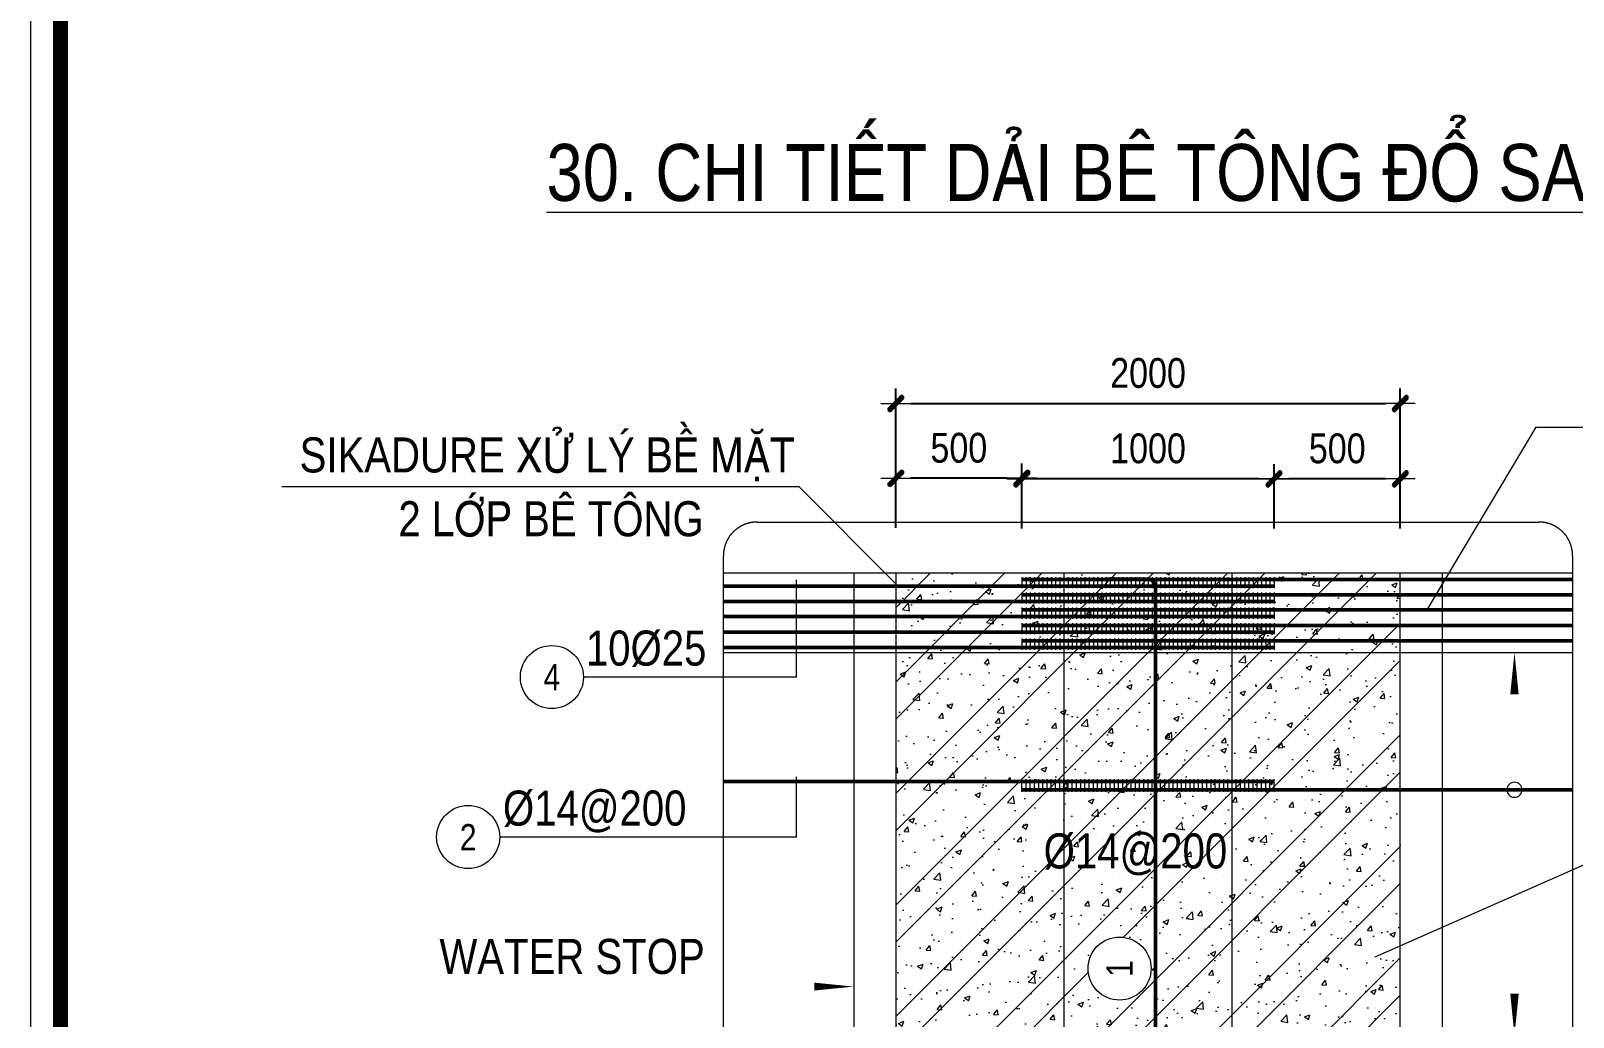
# Model space of a CAD drawing. Header units: millimetres. Extents: x -88960 to 836140, y 175458 to 320791.
# Drawn here: x 164840 to 175217, y 200615 to 207248 of the extents above; entities that cross this region are included whole.
import ezdxf
from ezdxf.enums import TextEntityAlignment as Align

# ---------------------------------------------------------------- set-up
doc = ezdxf.new("R2010")
doc.units = ezdxf.units.MM
doc.header["$LTSCALE"] = 1000
doc.linetypes.add('HIDDEN', pattern=[0.375, 0.25, -0.125])
doc.layers.get('0').update_dxf_attribs({"linetype": 'CONTINUOUS'})
doc.layers.get('DEFPOINTS').update_dxf_attribs({"linetype": 'CONTINUOUS'})
for name, color, linetype, lineweight in [('Ap0314_Kh', 253, 'CONTINUOUS', 15), ('CHUNHO', 1, 'CONTINUOUS', 13), ('CHUTO', 51, 'CONTINUOUS', 15), ('CTHEP', 4, 'CONTINUOUS', 50), ('DBAO', 2, 'CONTINUOUS', 13), ('DGIONG', 4, 'CONTINUOUS', 13), ('DMo', 9, 'HIDDEN', 9), ('DPhu', 1, 'CONTINUOUS', 9), ('HATCH', 253, 'CONTINUOUS', 5), ('KTH', 154, 'CONTINUOUS', 15), ('STICK', 1, 'CONTINUOUS', 9), ('TEXT', 1, 'CONTINUOUS', 15)]:
    doc.layers.add(name, color=color, linetype=linetype, lineweight=lineweight)
doc.styles.add('Star-HelCon', font='VHELVCN_0.TTF')
doc.styles.add('TTP-HelCon', font='VHELVCN_0.TTF')
doc.dimstyles.new('Star-100', dxfattribs={"dimscale": 100, "dimtxt": 2, "dimasz": 1, "dimexe": 1, "dimexo": 0.0625, "dimgap": 0.09, "dimtad": 0, "dimtoh": 1, "dimdec": 4, "dimrnd": 1, "dimdsep": 46, "dimtxsty": 'Star-HelCon', "dimblk": 'Stick', "dimcen": 0.09, "dimdle": 1.5, "dimclrd": 256, "dimclre": 256, "dimclrt": 7, "dimadec": 0, "dimazin": 0, "dimtfac": 1, "dimtdec": 4, "dimtix": 1, "dimtmove": 0, "dimatfit": 3, "dimfxl": 0.18, "dimtvp": 1, "dimtolj": 1, "dimtzin": 0, "dimarcsym": 2})

# ---------------------------------------------------------------- blocks, each defined once
blk = doc.blocks.new('Stick')
at = {"layer": 'STICK'}
h = blk.add_hatch(color=256, dxfattribs=at)
edge = h.paths.add_edge_path()
edge.add_line((0.3, 0.5), (-0.5, -0.3))
edge.add_arc((-0.4, -0.4), 0.141, 135, 315)
edge.add_line((-0.3, -0.5), (0.5, 0.3))
edge.add_arc((0.4, 0.4), 0.141, 315, 495)
blk.add_line((1, 0), (-1, 0), dxfattribs=at)
blk.add_lwpolyline([(0.3, 0.5), (-0.5, -0.3, 1), (-0.3, -0.5), (0.5, 0.3, 1), (0.3, 0.5, 1)], format="xyb", dxfattribs=at)
blk = doc.blocks.new('*D955')
at = {"layer": 'DEFPOINTS', "color": 0, "transparency": 16777216}
for p in [(171508, 204235), (171508, 203896), (173205, 203896)]:
    blk.add_point(p, dxfattribs=at)
at = {"layer": 'KTH', "lineweight": -2, "transparency": 16777216}
for p, q in [((171508, 203902), (171508, 204335)), ((173205, 203902), (173205, 204335)), ((173105, 204235), (171608, 204235))]:
    blk.add_line(p, q, dxfattribs=at)
at = {"layer": 'KTH', "lineweight": -2, "transparency": 16777216, "xscale": 100, "yscale": 100, "zscale": 100, "rotation": 180}
blk.add_blockref('Stick', (171508, 204235), dxfattribs=at)
at = {"layer": 'KTH', "lineweight": -2, "transparency": 16777216, "xscale": 100, "yscale": 100, "zscale": 100}
blk.add_blockref('Stick', (173205, 204235), dxfattribs=at)
at = {"layer": 'KTH', "color": 7, "transparency": 16777216, "insert": (172357, 204439), "char_height": 200, "attachment_point": 5, "style": 'Star-HelCon'}
blk.add_mtext('\\A1;1000', dxfattribs=at)
blk = doc.blocks.new('*D956')
at = {"layer": 'DEFPOINTS', "color": 0, "transparency": 16777216}
for p in [(170660, 204239), (170660, 203899), (171508, 203899)]:
    blk.add_point(p, dxfattribs=at)
at = {"layer": 'KTH', "lineweight": -2, "transparency": 16777216}
for p, q in [((170660, 203906), (170660, 204339)), ((171508, 203906), (171508, 204339)), ((171408, 204239), (170760, 204239))]:
    blk.add_line(p, q, dxfattribs=at)
at = {"layer": 'KTH', "lineweight": -2, "transparency": 16777216, "xscale": 100, "yscale": 100, "zscale": 100, "rotation": 180}
blk.add_blockref('Stick', (170660, 204239), dxfattribs=at)
at = {"layer": 'KTH', "lineweight": -2, "transparency": 16777216, "xscale": 100, "yscale": 100, "zscale": 100}
blk.add_blockref('Stick', (171508, 204239), dxfattribs=at)
at = {"layer": 'KTH', "color": 7, "transparency": 16777216, "insert": (171084, 204443), "char_height": 200, "attachment_point": 5, "style": 'Star-HelCon'}
blk.add_mtext('\\A1;500', dxfattribs=at)
blk = doc.blocks.new('*D957')
at = {"layer": 'DEFPOINTS', "color": 0, "transparency": 16777216}
for p in [(173205, 204235), (173205, 203896), (174054, 203896)]:
    blk.add_point(p, dxfattribs=at)
at = {"layer": 'KTH', "lineweight": -2, "transparency": 16777216}
for p, q in [((173205, 203902), (173205, 204335)), ((174054, 203902), (174054, 204335)), ((173954, 204235), (173305, 204235))]:
    blk.add_line(p, q, dxfattribs=at)
at = {"layer": 'KTH', "lineweight": -2, "transparency": 16777216, "xscale": 100, "yscale": 100, "zscale": 100, "rotation": 180}
blk.add_blockref('Stick', (173205, 204235), dxfattribs=at)
at = {"layer": 'KTH', "lineweight": -2, "transparency": 16777216, "xscale": 100, "yscale": 100, "zscale": 100}
blk.add_blockref('Stick', (174054, 204235), dxfattribs=at)
at = {"layer": 'KTH', "color": 7, "transparency": 16777216, "insert": (173630, 204439), "char_height": 200, "attachment_point": 5, "style": 'Star-HelCon'}
blk.add_mtext('\\A1;500', dxfattribs=at)
blk = doc.blocks.new('*D962')
at = {"layer": 'DEFPOINTS', "color": 0, "transparency": 16777216}
for p in [(174054, 204742), (170660, 203945), (174054, 203945)]:
    blk.add_point(p, dxfattribs=at)
at = {"layer": 'KTH', "lineweight": -2, "transparency": 16777216}
for p, q in [((170660, 203951), (170660, 204842)), ((174054, 203951), (174054, 204842)), ((170760, 204742), (173954, 204742))]:
    blk.add_line(p, q, dxfattribs=at)
at = {"layer": 'KTH', "lineweight": -2, "transparency": 16777216, "xscale": 100, "yscale": 100, "zscale": 100, "rotation": 180}
blk.add_blockref('Stick', (170660, 204742), dxfattribs=at)
at = {"layer": 'KTH', "lineweight": -2, "transparency": 16777216, "xscale": 100, "yscale": 100, "zscale": 100}
blk.add_blockref('Stick', (174054, 204742), dxfattribs=at)
at = {"layer": 'KTH', "color": 7, "transparency": 16777216, "insert": (172357, 204946), "char_height": 200, "attachment_point": 5, "style": 'Star-HelCon'}
blk.add_mtext('\\A1;2000', dxfattribs=at)
blk = doc.blocks.new('CHG_XX_Khung ten')
blk.add_lwpolyline([(15, 579), (826, 579), (826, 15), (15, 15)], close=True)
at = {"color": 4, "linetype": 'Continuous', "const_width": 1}
blk.add_lwpolyline([(17, 577), (824, 577), (824, 17), (17, 17)], close=True, dxfattribs=at)

msp = doc.modelspace()

# ---------------------------------------------------------------- hatches: boundary and pattern name
at = {"layer": 'HATCH'}
h = msp.add_hatch(dxfattribs=at)
h.set_pattern_fill('AR-CONC', color=256, scale=53.037, style=0)
h.set_pattern_definition([(50, (-85627.37, 161097.65), (380.4133, -33.28185), [39.77775, -437.55525]), (355, (-85627.37, 161097.65), (-73.58954, 398.94014), [31.8222, -350.0442]), (100.4514, (-85595.67, 161094.88), (306.824, 365.65805), [33.8059, -371.86474]), (46.1842, (-85627.37, 161203.72), (566.0326, -87.7863), [59.6666, -656.3329]), (96.6356, (-85580.2, 161196.4), (495.7171, 516.6429), [50.7088, -557.797]), (351.1842, (-85627.4, 161203.7), (495.7167, 516.6433), [47.7333, -525.0663]), (21, (-85574.34, 161177.2), (316.5816, -213.53698), [39.77775, -437.55525]), (326, (-85574.34, 161177.2), (129.04715, 384.59783), [31.8222, -350.0442]), (71.4514, (-85547.95, 161159.4), (445.6289, 171.0605), [33.8059, -371.86474]), (37.5, (-85627.37, 161097.65), (6.44922, 176.55691), [0, -345.80124, 0, -355.3479, 0, -351.37012]), (7.5, (-85627.37, 161097.65), (139.52419, 209.18414), [0, -202.60134, 0, -337.84569, 0, -133.91843]), (327.5, (-85745.65, 161097.65), (283.123405, -11.96243), [0, -132.5925, 0, -413.6886, 0, -548.93295]), (317.5, (-85798.68, 161097.65), (309.30445, 53.09268), [0, -172.37025, 0, -274.73166, 0, -389.82195])])
edge = h.paths.add_edge_path(flags=16)
edge.add_arc((172165.5117, 200941.19935), 212.148, 0, 360)
h.paths.add_polyline_path([(174053.96521, 203603.30083), (170659.59721, 203603.30083), (170659.59721, 196163.10115), (174053.96521, 196163.10115)])
h = msp.add_hatch(dxfattribs=at)
h.set_pattern_fill('ANSI32', color=256, scale=1414.32, style=0)
h.set_pattern_definition([(45, (-85627.37, 161097.65), (-375.0282, 375.0282), []), (45, (-85377.35, 161097.65), (-375.0282, 375.0282), [])])
edge = h.paths.add_edge_path(flags=16)
edge.add_arc((172165.5117, 200941.19935), 212.148, 0, 360)
h.paths.add_polyline_path([(174053.96521, 203603.30083), (170659.59721, 203603.30083), (170659.59721, 196163.10115), (174053.96521, 196163.10115)])

# ---------------------------------------------------------------- linework, layer by layer
at = {"layer": 'CTHEP'}
for p, q in [((173205.67971, 203513.90023), (169500.44417, 203513.90023)), ((175213.73124, 203559.15847), (171508.49571, 203559.15847)), ((173205.67971, 203410.1635), (169500.44417, 203410.1635)), ((175213.73124, 203455.42174), (171508.49571, 203455.42174)), ((173205.67971, 203308.33246), (169500.44417, 203308.33246)), ((175213.73124, 203353.5907), (171508.49571, 203353.5907)), ((173205.67971, 203204.59574), (169500.44417, 203204.59574)), ((175213.73124, 203249.85398), (171508.49571, 203249.85398)), ((173205.37321, 203100.85901), (169500.13767, 203100.85901)), ((175213.42475, 203146.11725), (171508.18921, 203146.11725)), ((173205.37321, 202200.60315), (169500.13767, 202200.60315)), ((175213.42475, 202144.03035), (171508.18921, 202144.03035))]:
    msp.add_line(p, q, dxfattribs=at)
msp.add_lwpolyline([(172068.7237, 196196.81623), (172351.5877, 196196.81623, 0.4142135624), (172408.1605, 196253.38903), (172408.1605, 203504.08993, 0.4142135624), (172351.5877, 203560.66273), (172068.7237, 203560.66273)], format="xyb", dxfattribs=at)
at = {"layer": 'DBAO'}
msp.add_line((169500.13767, 203603.30083), (175213.42475, 203603.30083), dxfattribs=at)
at = {"layer": 'DBAO', "ltscale": 40}
for p, q in [((170376.73321, 203603.30083), (170376.73321, 196163.10115)), ((171791.05321, 203603.30083), (171791.05321, 196163.10115)), ((172922.81571, 196163.10115), (172922.81571, 203603.30083)), ((174337.13571, 196163.10115), (174337.13571, 203603.30083))]:
    msp.add_line(p, q, dxfattribs=at)
at = {"layer": 'DGIONG'}
for p, q in [((174965.08518, 204582.7681), (174233.58805, 203353.5907)), ((174965.08518, 204582.7681), (179290.6277, 204582.7681)), ((166528.96487, 204184.22374), (170007.02996, 204184.22374)), ((170007.02996, 204184.22374), (170659.59721, 203530.02368)), ((169990.8776, 202902.05898), (169990.8776, 203556.92331)), ((169990.8776, 202902.05898), (168558.15149, 202902.05898)), ((177048.38105, 202416.33334), (173883.54385, 201018.63931)), ((169990.8776, 201826.08278), (169990.8776, 202231.89997)), ((169990.8776, 201826.08278), (167994.90314, 201826.08278))]:
    msp.add_line(p, q, dxfattribs=at)
for points in [[(174822.5067, 202144.03035, 0, 0, 0), (174822.5067, 203068.36295, 0, 56.5728, 0), (174822.5067, 202785.49895, 56.5728, 56.5728, 0)], [(174822.5067, 202144.03035, 0, 0, 0), (174822.5067, 200489.05788, 0, 56.5728, 0), (174822.5067, 200771.92188, 56.5728, 56.5728, 0)], [(167589.06895, 200820.04214, 0, 0, 0), (170376.73321, 200820.04214, 0, 53.037, 0), (170111.54821, 200820.04214, 53.037, 53.037, 0)]]:
    msp.add_lwpolyline(points, format="xyseb", dxfattribs=at)
msp.add_lwpolyline([(174873.42222, 202144.03035, 1), (174771.59118, 202144.03035, 1)], format="xyb", close=True, dxfattribs=at)
for centre in [(168346.00349, 202902.05898), (167782.75514, 201826.08278), (172165.5117, 200941.19935)]:
    msp.add_circle(centre, 212.148, dxfattribs=at)
at = {"layer": 'DMo', "ltscale": 200}
for p, q in [((170659.59721, 203603.30083), (170659.59721, 196163.10115)), ((174053.96521, 196163.10115), (174053.96521, 203603.30083)), ((169500.13767, 203066.49519), (175213.42475, 203066.49519))]:
    msp.add_line(p, q, dxfattribs=at)
at = {"layer": 'DPhu', "linetype": 'HIDDEN', "ltscale": 800}
msp.add_lwpolyline([(169726.42887, 203944.79204), (174987.13355, 203944.79204, -0.4142135624), (175213.42475, 203718.50084), (175213.42475, 195968.82784, -0.4142135624), (174987.13355, 195742.53664), (169726.42887, 195742.53664, -0.4142135624), (169500.13767, 195968.82784), (169500.13767, 203718.50084, -0.4142135624)], format="xyb", close=True, dxfattribs=at)
at = {"layer": 'HATCH'}
for p, q in [((171508.49571, 203574.79035), (171508.49571, 203499.54853)), ((171536.78211, 203574.79035), (171536.78211, 203499.54853)), ((171565.06851, 203574.79035), (171565.06851, 203499.54853)), ((171593.35491, 203574.79035), (171593.35491, 203499.54853)), ((171621.64131, 203574.79035), (171621.64131, 203499.54853)), ((171649.92771, 203574.79035), (171649.92771, 203499.54853)), ((171678.21411, 203574.79035), (171678.21411, 203499.54853)), ((171706.50051, 203574.79035), (171706.50051, 203499.54853)), ((171734.78691, 203574.79035), (171734.78691, 203499.54853)), ((171763.07331, 203574.79035), (171763.07331, 203499.54853)), ((171791.35971, 203574.79035), (171791.35971, 203499.54853)), ((171819.64611, 203574.79035), (171819.64611, 203499.54853)), ((171847.93251, 203574.79035), (171847.93251, 203499.54853)), ((171876.21891, 203574.79035), (171876.21891, 203499.54853)), ((171904.50531, 203574.79035), (171904.50531, 203499.54853)), ((171932.79171, 203574.79035), (171932.79171, 203499.54853)), ((171961.07811, 203574.79035), (171961.07811, 203499.54853)), ((171989.36451, 203574.79035), (171989.36451, 203499.54853)), ((172017.65091, 203574.79035), (172017.65091, 203499.54853)), ((172045.93731, 203574.79035), (172045.93731, 203499.54853)), ((172074.22371, 203574.79035), (172074.22371, 203499.54853)), ((172102.51011, 203574.79035), (172102.51011, 203499.54853)), ((172130.79651, 203574.79035), (172130.79651, 203499.54853)), ((172159.08291, 203574.79035), (172159.08291, 203499.54853)), ((172187.36931, 203574.79035), (172187.36931, 203499.54853)), ((172215.65571, 203574.79035), (172215.65571, 203499.54853)), ((172243.94211, 203574.79035), (172243.94211, 203499.54853)), ((172272.22851, 203574.79035), (172272.22851, 203499.54853)), ((172300.51491, 203574.79035), (172300.51491, 203499.54853)), ((172328.80131, 203574.79035), (172328.80131, 203499.54853)), ((172357.08771, 203574.79035), (172357.08771, 203499.54853)), ((172385.37411, 203574.79035), (172385.37411, 203499.54853)), ((172413.66051, 203574.79035), (172413.66051, 203499.54853)), ((172441.94691, 203574.79035), (172441.94691, 203499.54853)), ((172470.23331, 203574.79035), (172470.23331, 203499.54853)), ((172498.51971, 203574.79035), (172498.51971, 203499.54853)), ((172526.80611, 203574.79035), (172526.80611, 203499.54853)), ((172555.09251, 203574.79035), (172555.09251, 203499.54853)), ((172583.37891, 203574.79035), (172583.37891, 203499.54853)), ((172611.66531, 203574.79035), (172611.66531, 203499.54853)), ((172639.95171, 203574.79035), (172639.95171, 203499.54853)), ((172668.23811, 203574.79035), (172668.23811, 203499.54853)), ((172696.52451, 203574.79035), (172696.52451, 203499.54853)), ((172724.81091, 203574.79035), (172724.81091, 203499.54853)), ((172753.09731, 203574.79035), (172753.09731, 203499.54853)), ((172781.38371, 203574.79035), (172781.38371, 203499.54853)), ((172809.67011, 203574.79035), (172809.67011, 203499.54853)), ((172837.95651, 203574.79035), (172837.95651, 203499.54853)), ((172866.24291, 203574.79035), (172866.24291, 203499.54853)), ((172894.52931, 203574.79035), (172894.52931, 203499.54853)), ((172922.81571, 203574.79035), (172922.81571, 203499.54853)), ((172951.10211, 203574.79035), (172951.10211, 203499.54853)), ((172979.38851, 203574.79035), (172979.38851, 203499.54853)), ((173007.67491, 203574.79035), (173007.67491, 203499.54853)), ((173035.96131, 203574.79035), (173035.96131, 203499.54853)), ((173064.24771, 203574.79035), (173064.24771, 203499.54853)), ((173092.53411, 203574.79035), (173092.53411, 203499.54853)), ((173120.82051, 203574.79035), (173120.82051, 203499.54853)), ((173149.10691, 203574.79035), (173149.10691, 203499.54853)), ((173177.39331, 203574.79035), (173177.39331, 203499.54853)), ((173205.67971, 203574.79035), (173205.67971, 203499.54853)), ((171508.49571, 203471.05362), (171508.49571, 203395.8118)), ((171536.78211, 203471.05362), (171536.78211, 203395.8118)), ((171565.06851, 203471.05362), (171565.06851, 203395.8118)), ((171593.35491, 203471.05362), (171593.35491, 203395.8118)), ((171621.64131, 203471.05362), (171621.64131, 203395.8118)), ((171649.92771, 203471.05362), (171649.92771, 203395.8118)), ((171678.21411, 203471.05362), (171678.21411, 203395.8118)), ((171706.50051, 203471.05362), (171706.50051, 203395.8118)), ((171734.78691, 203471.05362), (171734.78691, 203395.8118)), ((171763.07331, 203471.05362), (171763.07331, 203395.8118)), ((171791.35971, 203471.05362), (171791.35971, 203395.8118)), ((171819.64611, 203471.05362), (171819.64611, 203395.8118)), ((171847.93251, 203471.05362), (171847.93251, 203395.8118)), ((171876.21891, 203471.05362), (171876.21891, 203395.8118)), ((171904.50531, 203471.05362), (171904.50531, 203395.8118)), ((171932.79171, 203471.05362), (171932.79171, 203395.8118)), ((171961.07811, 203471.05362), (171961.07811, 203395.8118)), ((171989.36451, 203471.05362), (171989.36451, 203395.8118)), ((172017.65091, 203471.05362), (172017.65091, 203395.8118)), ((172045.93731, 203471.05362), (172045.93731, 203395.8118)), ((172074.22371, 203471.05362), (172074.22371, 203395.8118)), ((172102.51011, 203471.05362), (172102.51011, 203395.8118)), ((172130.79651, 203471.05362), (172130.79651, 203395.8118)), ((172159.08291, 203471.05362), (172159.08291, 203395.8118)), ((172187.36931, 203471.05362), (172187.36931, 203395.8118)), ((172215.65571, 203471.05362), (172215.65571, 203395.8118)), ((172243.94211, 203471.05362), (172243.94211, 203395.8118)), ((172272.22851, 203471.05362), (172272.22851, 203395.8118)), ((172300.51491, 203471.05362), (172300.51491, 203395.8118)), ((172328.80131, 203471.05362), (172328.80131, 203395.8118)), ((172357.08771, 203471.05362), (172357.08771, 203395.8118)), ((172385.37411, 203471.05362), (172385.37411, 203395.8118)), ((172413.66051, 203471.05362), (172413.66051, 203395.8118)), ((172441.94691, 203471.05362), (172441.94691, 203395.8118)), ((172470.23331, 203471.05362), (172470.23331, 203395.8118)), ((172498.51971, 203471.05362), (172498.51971, 203395.8118)), ((172526.80611, 203471.05362), (172526.80611, 203395.8118)), ((172555.09251, 203471.05362), (172555.09251, 203395.8118)), ((172583.37891, 203471.05362), (172583.37891, 203395.8118)), ((172611.66531, 203471.05362), (172611.66531, 203395.8118)), ((172639.95171, 203471.05362), (172639.95171, 203395.8118)), ((172668.23811, 203471.05362), (172668.23811, 203395.8118)), ((172696.52451, 203471.05362), (172696.52451, 203395.8118)), ((172724.81091, 203471.05362), (172724.81091, 203395.8118)), ((172753.09731, 203471.05362), (172753.09731, 203395.8118)), ((172781.38371, 203471.05362), (172781.38371, 203395.8118)), ((172809.67011, 203471.05362), (172809.67011, 203395.8118)), ((172837.95651, 203471.05362), (172837.95651, 203395.8118)), ((172866.24291, 203471.05362), (172866.24291, 203395.8118)), ((172894.52931, 203471.05362), (172894.52931, 203395.8118)), ((172922.81571, 203471.05362), (172922.81571, 203395.8118)), ((172951.10211, 203471.05362), (172951.10211, 203395.8118)), ((172979.38851, 203471.05362), (172979.38851, 203395.8118)), ((173007.67491, 203471.05362), (173007.67491, 203395.8118)), ((173035.96131, 203471.05362), (173035.96131, 203395.8118)), ((173064.24771, 203471.05362), (173064.24771, 203395.8118)), ((173092.53411, 203471.05362), (173092.53411, 203395.8118)), ((173120.82051, 203471.05362), (173120.82051, 203395.8118)), ((173149.10691, 203471.05362), (173149.10691, 203395.8118)), ((173177.39331, 203471.05362), (173177.39331, 203395.8118)), ((173205.67971, 203471.05362), (173205.67971, 203395.8118)), ((171508.49571, 203369.22258), (171508.49571, 203293.98076)), ((171536.78211, 203369.22258), (171536.78211, 203293.98076)), ((171565.06851, 203369.22258), (171565.06851, 203293.98076)), ((171593.35491, 203369.22258), (171593.35491, 203293.98076)), ((171621.64131, 203369.22258), (171621.64131, 203293.98076)), ((171649.92771, 203369.22258), (171649.92771, 203293.98076)), ((171678.21411, 203369.22258), (171678.21411, 203293.98076)), ((171706.50051, 203369.22258), (171706.50051, 203293.98076)), ((171734.78691, 203369.22258), (171734.78691, 203293.98076)), ((171763.07331, 203369.22258), (171763.07331, 203293.98076)), ((171791.35971, 203369.22258), (171791.35971, 203293.98076)), ((171819.64611, 203369.22258), (171819.64611, 203293.98076)), ((171847.93251, 203369.22258), (171847.93251, 203293.98076)), ((171876.21891, 203369.22258), (171876.21891, 203293.98076)), ((171904.50531, 203369.22258), (171904.50531, 203293.98076)), ((171932.79171, 203369.22258), (171932.79171, 203293.98076)), ((171961.07811, 203369.22258), (171961.07811, 203293.98076)), ((171989.36451, 203369.22258), (171989.36451, 203293.98076)), ((172017.65091, 203369.22258), (172017.65091, 203293.98076)), ((172045.93731, 203369.22258), (172045.93731, 203293.98076)), ((172074.22371, 203369.22258), (172074.22371, 203293.98076)), ((172102.51011, 203369.22258), (172102.51011, 203293.98076)), ((172130.79651, 203369.22258), (172130.79651, 203293.98076)), ((172159.08291, 203369.22258), (172159.08291, 203293.98076)), ((172187.36931, 203369.22258), (172187.36931, 203293.98076)), ((172215.65571, 203369.22258), (172215.65571, 203293.98076)), ((172243.94211, 203369.22258), (172243.94211, 203293.98076)), ((172272.22851, 203369.22258), (172272.22851, 203293.98076)), ((172300.51491, 203369.22258), (172300.51491, 203293.98076)), ((172328.80131, 203369.22258), (172328.80131, 203293.98076)), ((172357.08771, 203369.22258), (172357.08771, 203293.98076)), ((172385.37411, 203369.22258), (172385.37411, 203293.98076)), ((172413.66051, 203369.22258), (172413.66051, 203293.98076)), ((172441.94691, 203369.22258), (172441.94691, 203293.98076)), ((172470.23331, 203369.22258), (172470.23331, 203293.98076)), ((172498.51971, 203369.22258), (172498.51971, 203293.98076)), ((172526.80611, 203369.22258), (172526.80611, 203293.98076)), ((172555.09251, 203369.22258), (172555.09251, 203293.98076)), ((172583.37891, 203369.22258), (172583.37891, 203293.98076)), ((172611.66531, 203369.22258), (172611.66531, 203293.98076)), ((172639.95171, 203369.22258), (172639.95171, 203293.98076)), ((172668.23811, 203369.22258), (172668.23811, 203293.98076)), ((172696.52451, 203369.22258), (172696.52451, 203293.98076)), ((172724.81091, 203369.22258), (172724.81091, 203293.98076)), ((172753.09731, 203369.22258), (172753.09731, 203293.98076)), ((172781.38371, 203369.22258), (172781.38371, 203293.98076)), ((172809.67011, 203369.22258), (172809.67011, 203293.98076)), ((172837.95651, 203369.22258), (172837.95651, 203293.98076)), ((172866.24291, 203369.22258), (172866.24291, 203293.98076)), ((172894.52931, 203369.22258), (172894.52931, 203293.98076)), ((172922.81571, 203369.22258), (172922.81571, 203293.98076)), ((172951.10211, 203369.22258), (172951.10211, 203293.98076)), ((172979.38851, 203369.22258), (172979.38851, 203293.98076)), ((173007.67491, 203369.22258), (173007.67491, 203293.98076)), ((173035.96131, 203369.22258), (173035.96131, 203293.98076)), ((173064.24771, 203369.22258), (173064.24771, 203293.98076)), ((173092.53411, 203369.22258), (173092.53411, 203293.98076)), ((173120.82051, 203369.22258), (173120.82051, 203293.98076)), ((173149.10691, 203369.22258), (173149.10691, 203293.98076)), ((173177.39331, 203369.22258), (173177.39331, 203293.98076)), ((173205.67971, 203369.22258), (173205.67971, 203293.98076)), ((171508.49571, 203264.84346), (171508.49571, 203189.60163)), ((171536.78211, 203264.84346), (171536.78211, 203189.60163)), ((171565.06851, 203264.84346), (171565.06851, 203189.60163)), ((171593.35491, 203264.84346), (171593.35491, 203189.60163)), ((171621.64131, 203264.84346), (171621.64131, 203189.60163)), ((171649.92771, 203264.84346), (171649.92771, 203189.60163)), ((171678.21411, 203264.84346), (171678.21411, 203189.60163)), ((171706.50051, 203264.84346), (171706.50051, 203189.60163)), ((171734.78691, 203264.84346), (171734.78691, 203189.60163)), ((171763.07331, 203264.84346), (171763.07331, 203189.60163)), ((171791.35971, 203264.84346), (171791.35971, 203189.60163)), ((171819.64611, 203264.84346), (171819.64611, 203189.60163)), ((171847.93251, 203264.84346), (171847.93251, 203189.60163)), ((171876.21891, 203264.84346), (171876.21891, 203189.60163)), ((171904.50531, 203264.84346), (171904.50531, 203189.60163)), ((171932.79171, 203264.84346), (171932.79171, 203189.60163)), ((171961.07811, 203264.84346), (171961.07811, 203189.60163)), ((171989.36451, 203264.84346), (171989.36451, 203189.60163)), ((172017.65091, 203264.84346), (172017.65091, 203189.60163)), ((172045.93731, 203264.84346), (172045.93731, 203189.60163)), ((172074.22371, 203264.84346), (172074.22371, 203189.60163)), ((172102.51011, 203264.84346), (172102.51011, 203189.60163)), ((172130.79651, 203264.84346), (172130.79651, 203189.60163)), ((172159.08291, 203264.84346), (172159.08291, 203189.60163)), ((172187.36931, 203264.84346), (172187.36931, 203189.60163)), ((172215.65571, 203264.84346), (172215.65571, 203189.60163)), ((172243.94211, 203264.84346), (172243.94211, 203189.60163)), ((172272.22851, 203264.84346), (172272.22851, 203189.60163)), ((172300.51491, 203264.84346), (172300.51491, 203189.60163)), ((172328.80131, 203264.84346), (172328.80131, 203189.60163)), ((172357.08771, 203264.84346), (172357.08771, 203189.60163)), ((172385.37411, 203264.84346), (172385.37411, 203189.60163)), ((172413.66051, 203264.84346), (172413.66051, 203189.60163)), ((172441.94691, 203264.84346), (172441.94691, 203189.60163)), ((172470.23331, 203264.84346), (172470.23331, 203189.60163)), ((172498.51971, 203264.84346), (172498.51971, 203189.60163)), ((172526.80611, 203264.84346), (172526.80611, 203189.60163)), ((172555.09251, 203264.84346), (172555.09251, 203189.60163)), ((172583.37891, 203264.84346), (172583.37891, 203189.60163)), ((172611.66531, 203264.84346), (172611.66531, 203189.60163)), ((172639.95171, 203264.84346), (172639.95171, 203189.60163)), ((172668.23811, 203264.84346), (172668.23811, 203189.60163)), ((172696.52451, 203264.84346), (172696.52451, 203189.60163)), ((172724.81091, 203264.84346), (172724.81091, 203189.60163)), ((172753.09731, 203264.84346), (172753.09731, 203189.60163)), ((172781.38371, 203264.84346), (172781.38371, 203189.60163)), ((172809.67011, 203264.84346), (172809.67011, 203189.60163)), ((172837.95651, 203264.84346), (172837.95651, 203189.60163)), ((172866.24291, 203264.84346), (172866.24291, 203189.60163)), ((172894.52931, 203264.84346), (172894.52931, 203189.60163)), ((172922.81571, 203264.84346), (172922.81571, 203189.60163)), ((172951.10211, 203264.84346), (172951.10211, 203189.60163)), ((172979.38851, 203264.84346), (172979.38851, 203189.60163)), ((173007.67491, 203264.84346), (173007.67491, 203189.60163)), ((173035.96131, 203264.84346), (173035.96131, 203189.60163)), ((173064.24771, 203264.84346), (173064.24771, 203189.60163)), ((173092.53411, 203264.84346), (173092.53411, 203189.60163)), ((173120.82051, 203264.84346), (173120.82051, 203189.60163)), ((173149.10691, 203264.84346), (173149.10691, 203189.60163)), ((173177.39331, 203264.84346), (173177.39331, 203189.60163)), ((173205.67971, 203264.84346), (173205.67971, 203189.60163)), ((171508.18921, 203161.10673), (171508.18921, 203085.86491)), ((171536.47561, 203161.10673), (171536.47561, 203085.86491)), ((171564.76201, 203161.10673), (171564.76201, 203085.86491)), ((171593.04841, 203161.10673), (171593.04841, 203085.86491)), ((171621.33481, 203161.10673), (171621.33481, 203085.86491)), ((171649.62121, 203161.10673), (171649.62121, 203085.86491)), ((171677.90761, 203161.10673), (171677.90761, 203085.86491)), ((171706.19401, 203161.10673), (171706.19401, 203085.86491)), ((171734.48041, 203161.10673), (171734.48041, 203085.86491)), ((171762.76681, 203161.10673), (171762.76681, 203085.86491)), ((171791.05321, 203161.10673), (171791.05321, 203085.86491)), ((171819.33961, 203161.10673), (171819.33961, 203085.86491)), ((171847.62601, 203161.10673), (171847.62601, 203085.86491)), ((171875.91241, 203161.10673), (171875.91241, 203085.86491)), ((171904.19881, 203161.10673), (171904.19881, 203085.86491)), ((171932.48521, 203161.10673), (171932.48521, 203085.86491)), ((171960.77161, 203161.10673), (171960.77161, 203085.86491)), ((171989.05801, 203161.10673), (171989.05801, 203085.86491)), ((172017.34441, 203161.10673), (172017.34441, 203085.86491)), ((172045.63081, 203161.10673), (172045.63081, 203085.86491)), ((172073.91721, 203161.10673), (172073.91721, 203085.86491)), ((172102.20361, 203161.10673), (172102.20361, 203085.86491)), ((172130.49001, 203161.10673), (172130.49001, 203085.86491)), ((172158.77641, 203161.10673), (172158.77641, 203085.86491)), ((172187.06281, 203161.10673), (172187.06281, 203085.86491)), ((172215.34921, 203161.10673), (172215.34921, 203085.86491)), ((172243.63561, 203161.10673), (172243.63561, 203085.86491)), ((172271.92201, 203161.10673), (172271.92201, 203085.86491)), ((172300.20841, 203161.10673), (172300.20841, 203085.86491)), ((172328.49481, 203161.10673), (172328.49481, 203085.86491)), ((172356.78121, 203161.10673), (172356.78121, 203085.86491)), ((172385.06761, 203161.10673), (172385.06761, 203085.86491)), ((172413.35401, 203161.10673), (172413.35401, 203085.86491)), ((172441.64041, 203161.10673), (172441.64041, 203085.86491)), ((172469.92681, 203161.10673), (172469.92681, 203085.86491)), ((172498.21321, 203161.10673), (172498.21321, 203085.86491)), ((172526.49961, 203161.10673), (172526.49961, 203085.86491)), ((172554.78601, 203161.10673), (172554.78601, 203085.86491)), ((172583.07241, 203161.10673), (172583.07241, 203085.86491)), ((172611.35881, 203161.10673), (172611.35881, 203085.86491)), ((172639.64521, 203161.10673), (172639.64521, 203085.86491)), ((172667.93161, 203161.10673), (172667.93161, 203085.86491)), ((172696.21801, 203161.10673), (172696.21801, 203085.86491)), ((172724.50441, 203161.10673), (172724.50441, 203085.86491)), ((172752.79081, 203161.10673), (172752.79081, 203085.86491)), ((172781.07721, 203161.10673), (172781.07721, 203085.86491)), ((172809.36361, 203161.10673), (172809.36361, 203085.86491)), ((172837.65001, 203161.10673), (172837.65001, 203085.86491)), ((172865.93641, 203161.10673), (172865.93641, 203085.86491)), ((172894.22281, 203161.10673), (172894.22281, 203085.86491)), ((172922.50921, 203161.10673), (172922.50921, 203085.86491)), ((172950.79561, 203161.10673), (172950.79561, 203085.86491)), ((172979.08201, 203161.10673), (172979.08201, 203085.86491)), ((173007.36841, 203161.10673), (173007.36841, 203085.86491)), ((173035.65481, 203161.10673), (173035.65481, 203085.86491)), ((173063.94121, 203161.10673), (173063.94121, 203085.86491)), ((173092.22761, 203161.10673), (173092.22761, 203085.86491)), ((173120.51401, 203161.10673), (173120.51401, 203085.86491)), ((173148.80041, 203161.10673), (173148.80041, 203085.86491)), ((173177.08681, 203161.10673), (173177.08681, 203085.86491)), ((173205.37321, 203161.10673), (173205.37321, 203085.86491)), ((171508.18921, 202129.67864), (171508.18921, 202214.68645)), ((171536.47561, 202129.67864), (171536.47561, 202214.68645)), ((171564.76201, 202129.67864), (171564.76201, 202214.68645)), ((171593.04841, 202129.67864), (171593.04841, 202214.68645)), ((171621.33481, 202129.67864), (171621.33481, 202214.68645)), ((171649.62121, 202129.67864), (171649.62121, 202214.68645)), ((171677.90761, 202129.67864), (171677.90761, 202214.68645)), ((171706.19401, 202129.67864), (171706.19401, 202214.68645)), ((171734.48041, 202129.67864), (171734.48041, 202214.68645)), ((171762.76681, 202129.67864), (171762.76681, 202214.68645)), ((171791.05321, 202129.67864), (171791.05321, 202214.68645)), ((171819.33961, 202129.67864), (171819.33961, 202214.68645)), ((171847.62601, 202129.67864), (171847.62601, 202214.68645)), ((171875.91241, 202129.67864), (171875.91241, 202214.68645)), ((171904.19881, 202129.67864), (171904.19881, 202214.68645)), ((171932.48521, 202129.67864), (171932.48521, 202214.68645)), ((171960.77161, 202129.67864), (171960.77161, 202214.68645)), ((171989.05801, 202129.67864), (171989.05801, 202214.68645)), ((172017.34441, 202129.67864), (172017.34441, 202214.68645)), ((172045.63081, 202129.67864), (172045.63081, 202214.68645)), ((172073.91721, 202129.67864), (172073.91721, 202214.68645)), ((172102.20361, 202129.67864), (172102.20361, 202214.68645)), ((172130.49001, 202129.67864), (172130.49001, 202214.68645)), ((172158.77641, 202129.67864), (172158.77641, 202214.68645)), ((172187.06281, 202129.67864), (172187.06281, 202214.68645)), ((172215.34921, 202129.67864), (172215.34921, 202214.68645)), ((172243.63561, 202129.67864), (172243.63561, 202214.68645)), ((172271.92201, 202129.67864), (172271.92201, 202214.68645)), ((172300.20841, 202129.67864), (172300.20841, 202214.68645)), ((172328.49481, 202129.67864), (172328.49481, 202214.68645)), ((172356.78121, 202129.67864), (172356.78121, 202214.68645)), ((172385.06761, 202129.67864), (172385.06761, 202214.68645)), ((172413.35401, 202129.67864), (172413.35401, 202214.68645)), ((172441.64041, 202129.67864), (172441.64041, 202214.68645)), ((172469.92681, 202129.67864), (172469.92681, 202214.68645)), ((172498.21321, 202129.67864), (172498.21321, 202214.68645)), ((172526.49961, 202129.67864), (172526.49961, 202214.68645)), ((172554.78601, 202129.67864), (172554.78601, 202214.68645)), ((172583.07241, 202129.67864), (172583.07241, 202214.68645)), ((172611.35881, 202129.67864), (172611.35881, 202214.68645)), ((172639.64521, 202129.67864), (172639.64521, 202214.68645)), ((172667.93161, 202129.67864), (172667.93161, 202214.68645)), ((172696.21801, 202129.67864), (172696.21801, 202214.68645)), ((172724.50441, 202129.67864), (172724.50441, 202214.68645)), ((172752.79081, 202129.67864), (172752.79081, 202214.68645)), ((172781.07721, 202129.67864), (172781.07721, 202214.68645)), ((172809.36361, 202129.67864), (172809.36361, 202214.68645)), ((172837.65001, 202129.67864), (172837.65001, 202214.68645)), ((172865.93641, 202129.67864), (172865.93641, 202214.68645)), ((172894.22281, 202129.67864), (172894.22281, 202214.68645)), ((172922.50921, 202129.67864), (172922.50921, 202214.68645)), ((172950.79561, 202129.67864), (172950.79561, 202214.68645)), ((172979.08201, 202129.67864), (172979.08201, 202214.68645)), ((173007.36841, 202129.67864), (173007.36841, 202214.68645)), ((173035.65481, 202129.67864), (173035.65481, 202214.68645)), ((173063.94121, 202129.67864), (173063.94121, 202214.68645)), ((173092.22761, 202129.67864), (173092.22761, 202214.68645)), ((173120.51401, 202129.67864), (173120.51401, 202214.68645)), ((173148.80041, 202129.67864), (173148.80041, 202214.68645)), ((173177.08681, 202129.67864), (173177.08681, 202214.68645)), ((173205.37321, 202129.67864), (173205.37321, 202214.68645))]:
    msp.add_line(p, q, dxfattribs=at)

# ---------------------------------------------------------------- texts
at = {"layer": 'CHUNHO', "style": 'Star-HelCon'}
for s, p in [('SIKADURE XÖÛ LYÙ BEÀ MAËT', (168314.1904, 204278.27602)), ('2 LÔÙP BEÂ TOÂNG', (168340.3823, 203848.89812)), ('10Þ25', (168980.13944, 202978.84373)), ('Þ14@200', (168633.99282, 201902.86753)), ('Þ14@200', (172272.10206, 201614.94468)), ('WATER STOP', (168481.95023, 200904.90134))]:
    msp.add_text(s, height=235.72, dxfattribs=at).set_placement(p, align=Align.CENTER)
at = {"layer": 'CHUTO', "style": 'Star-HelCon'}
for s, p in [('4', (168346.00349, 202902.05898)), ('2', (167782.75514, 201826.08278))]:
    msp.add_text(s, height=176.79, dxfattribs=at).set_placement(p, align=Align.MIDDLE)
msp.add_text('1', height=176.79, rotation=90, dxfattribs=at).set_placement((172165.5117, 200941.19935), align=Align.MIDDLE)
at = {"layer": 'TEXT', "color": 2, "style": 'TTP-HelCon'}
msp.add_text('%%U30. CHI TIEÁT DAÛI BEÂ TOÂNG ÑOÅ SAU', height=383.045, dxfattribs=at).set_placement((168309.53564, 206296.03575), align=Align.MIDDLE_LEFT)

# ---------------------------------------------------------------- dimensions: what is measured, and where the dimension line sits
at = {"layer": 'KTH'}
dim = msp.add_linear_dim(base=(174053.96521, 204742.13136), p1=(170659.59721, 203944.79204), p2=(174053.96521, 203944.79204), text='2000', dimstyle='Star-100', override={"dimfxl": 0.18, "dimarcsym": 2}, dxfattribs=at)
dim.commit()
dim.dimension.update_dxf_attribs({"geometry": '*D962', "text_midpoint": (172356.78121, 204946.39802)})
for base, p1, p2, text, picture, middle in [((170659.59721, 204238.69363), (171508.18921, 203899.25683), (170659.59721, 203899.25683), '500', '*D956', (171083.89321, 204442.9603)), ((171508.18921, 204235.01051), (173205.37321, 203895.57371), (171508.18921, 203895.57371), '1000', '*D955', (172356.78121, 204439.27717)), ((173205.37321, 204235.01051), (174053.96521, 203895.57371), (173205.37321, 203895.57371), '500', '*D957', (173629.66921, 204439.27717))]:
    dim = msp.add_linear_dim(base=base, p1=p1, p2=p2, text=text, dimstyle='Star-100', dxfattribs=at)
    dim.commit()
    dim.dimension.update_dxf_attribs({"geometry": picture, "text_midpoint": middle})

# ---------------------------------------------------------------- next in the draw order: block references
at = {"layer": 'Ap0314_Kh', "xscale": 100, "yscale": 100, "zscale": 100}
msp.add_blockref('CHG_XX_Khung ten', (163340.32163, 175457.91904), dxfattribs=at)

doc.saveas('drawing.dxf')
